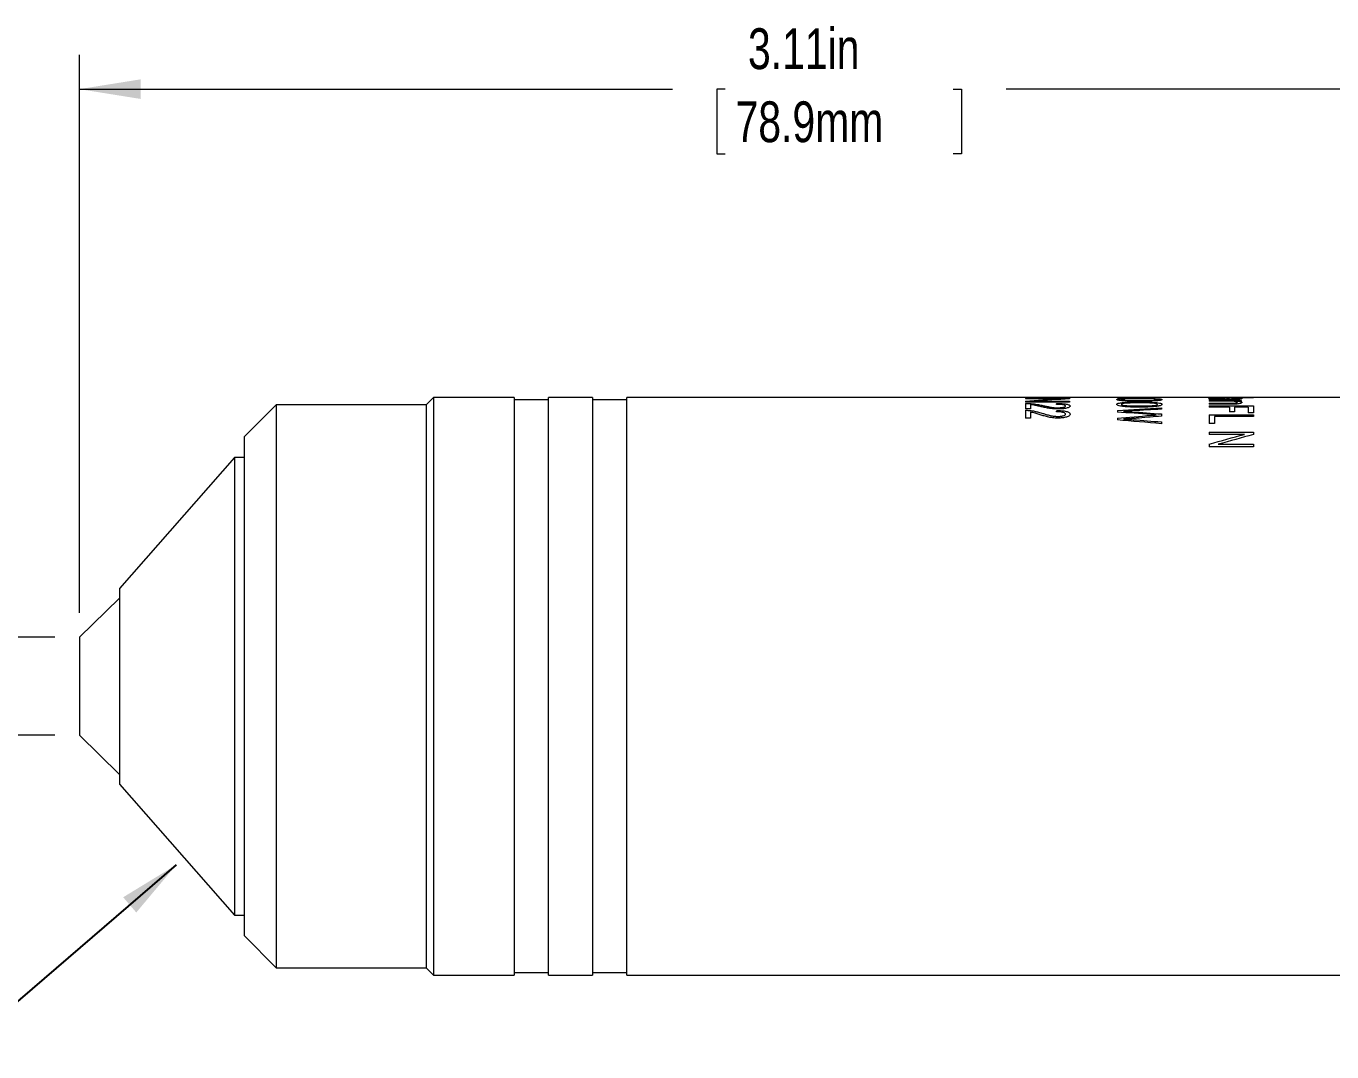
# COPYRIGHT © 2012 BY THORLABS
# Model space of a CAD drawing. Header units: inches. Extents: x 0.1 to 10.9, y 0 to 8.5.
# Drawn here: x 4.837 to 7.505, y 3.469 to 5.565 of the extents above; entities that cross this region are included whole.
import ezdxf

# ---------------------------------------------------------------- set-up
doc = ezdxf.new("R2010")
doc.units = ezdxf.units.IN
doc.header["$MEASUREMENT"] = 0
doc.styles.add('SLDTEXTSTYLE0', font='TXT', dxfattribs={"width": 0.75})
doc.dimstyles.new('SLDDIMSTYLE2', dxfattribs={"dimtxt": 0.083333, "dimasz": 0.125, "dimexe": 0, "dimexo": 0.0625, "dimgap": 0.020833, "dimtad": 0, "dimtih": 1, "dimtoh": 1, "dimrnd": 1e-09, "dimzin": 4, "dimdsep": 46, "dimtxsty": 'SLDTEXTSTYLE0', "dimsah": 1, "dimcen": 0.09, "dimadec": 0, "dimazin": 1, "dimtfac": 1, "dimtmove": 0, "dimatfit": 0, "dimfxl": 1, "dimfrac": 2, "dimtolj": 1, "dimtzin": 12, "dimarcsym": 0})
doc.dimstyles.new('SLDDIMSTYLE3', dxfattribs={"dimtxt": 0.083333, "dimasz": 0.125, "dimexe": 0, "dimexo": 0.0625, "dimgap": 0.020833, "dimtad": 0, "dimtih": 1, "dimtoh": 1, "dimrnd": 1e-09, "dimzin": 12, "dimdsep": 46, "dimtxsty": 'SLDTEXTSTYLE0', "dimsah": 1, "dimcen": 0.09, "dimadec": 0, "dimazin": 3, "dimtfac": 1, "dimtofl": 0, "dimtmove": 0, "dimatfit": 3, "dimfxl": 1, "dimfrac": 2, "dimtolj": 1, "dimtzin": 12, "dimarcsym": 0})
doc.dimstyles.new('SLDDIMSTYLE4', dxfattribs={"dimtxt": 0, "dimasz": 0.125, "dimexe": 0, "dimexo": 0.0625, "dimgap": 0, "dimtad": 0, "dimtih": 1, "dimtoh": 1, "dimdec": 0, "dimrnd": 1e-09, "dimzin": 0, "dimdsep": 46, "dimtxsty": 'Standard', "dimsah": 1, "dimcen": 0.09, "dimadec": 0, "dimazin": 0, "dimtfac": 0.125, "dimtdec": 0, "dimtofl": 0, "dimtmove": 0, "dimatfit": 3, "dimfxl": 1, "dimfrac": 2, "dimtolj": 1, "dimtzin": 0, "dimarcsym": 0})

# ---------------------------------------------------------------- blocks, each defined once
blk = doc.blocks.new('*D8')
at = {"color": 7, "linetype": 'Continuous', "lineweight": 0}
for p, q in [((3.9, 4.7153), (3.8831, 4.7153)), ((3.8831, 4.7153), (3.8831, 4.5829)), ((4.3045, 4.7153), (4.3214, 4.7153)), ((4.3214, 4.7153), (4.3214, 4.5829)), ((4.4024, 4.7046), (4.5524, 4.7046)), ((4.5524, 4.7046), (4.5524, 4.316)), ((3.8831, 4.5829), (3.9, 4.5829)), ((4.3214, 4.5829), (4.3045, 4.5829)), ((4.8961, 4.316), (4.4824, 4.316)), ((4.8961, 4.116), (4.4824, 4.116)), ((4.5524, 4.116), (4.5524, 3.866))]:
    blk.add_line(p, q, dxfattribs=at)
for points in [[(4.5524, 4.316), (4.5724, 4.441), (4.5324, 4.441)], [(4.5524, 4.116), (4.5324, 3.991), (4.5724, 3.991)]]:
    blk.add_solid(points, dxfattribs=at)
at = {"color": 7, "linetype": 'Continuous', "lineweight": 0, "char_height": 0.08333, "attachment_point": 1, "style": 'SLDTEXTSTYLE0'}
for s, insert in [('%%c', (3.8529, 4.8396, 0.0039)), ('0.20in', (3.9787, 4.8396, 0.0039)), ('5.1mm', (3.9212, 4.6903, 0.0039))]:
    blk.add_mtext(s, dxfattribs=dict(at, insert=insert))
blk = doc.blocks.new('*D9')
at = {"color": 7, "linetype": 'Continuous', "lineweight": 0}
for p, q in [((4.9461, 4.366), (4.9461, 5.5059)), ((8.0511, 4.646), (8.0511, 5.5059)), ((4.9461, 5.4359), (6.1577, 5.4359)), ((6.2656, 5.4359), (6.2487, 5.4359)), ((6.2487, 5.4359), (6.2487, 5.3035)), ((6.7316, 5.4359), (6.7485, 5.4359)), ((6.7485, 5.4359), (6.7485, 5.3035)), ((8.0511, 5.4359), (6.8395, 5.4359)), ((6.2487, 5.3035), (6.2656, 5.3035)), ((6.7485, 5.3035), (6.7316, 5.3035))]:
    blk.add_line(p, q, dxfattribs=at)
for points in [[(4.9461, 5.4359), (5.0711, 5.4159), (5.0711, 5.4559)], [(8.0511, 5.4359), (7.9261, 5.4559), (7.9261, 5.4159)]]:
    blk.add_solid(points, dxfattribs=at)
at = {"color": 7, "linetype": 'Continuous', "lineweight": 0, "char_height": 0.08333, "attachment_point": 1, "style": 'SLDTEXTSTYLE0'}
for s, insert in [('3.11in', (6.3121, 5.5602, 0.0039)), ('78.9mm', (6.2867, 5.4109, 0.0039))]:
    blk.add_mtext(s, dxfattribs=dict(at, insert=insert))

msp = doc.modelspace()

# ---------------------------------------------------------------- linework, layer by layer
at = {"color": 7, "linetype": 'Continuous', "lineweight": 0}
for p, q in [((5.6696, 4.806), (5.6546, 4.791)), ((5.8346, 4.806), (5.6696, 4.806)), ((5.6696, 4.806), (5.6696, 3.626)), ((5.8346, 4.806), (5.8346, 3.626)), ((5.9946, 4.806), (5.9046, 4.806)), ((5.9046, 3.626), (5.9046, 4.806)), ((5.9946, 4.806), (5.9946, 3.626)), ((6.9199, 4.806), (6.0646, 4.806)), ((6.0646, 3.626), (6.0646, 4.806)), ((6.879, 4.804), (6.969, 4.804)), ((6.879, 4.804), (6.879, 4.8032)), ((6.9506, 4.8032), (6.879, 4.8032)), ((6.9304, 4.806), (6.9199, 4.806)), ((6.9304, 4.8053), (6.9199, 4.8053)), ((6.9584, 4.806), (6.9304, 4.806)), ((6.969, 4.806), (6.9584, 4.806)), ((6.969, 4.8049), (6.9584, 4.8049)), ((7.7911, 4.806), (6.969, 4.806)), ((6.969, 4.804), (6.969, 4.8031)), ((7.0668, 4.8055), (7.0796, 4.8055)), ((7.0668, 4.8055), (7.0668, 4.8051)), ((7.0796, 4.8051), (7.0668, 4.8051)), ((7.0796, 4.8055), (7.0796, 4.8051)), ((7.2546, 4.806), (7.3446, 4.806)), ((7.2546, 4.806), (7.2546, 4.8058)), ((7.3446, 4.8058), (7.2546, 4.8058)), ((7.2546, 4.8023), (7.2546, 4.8012)), ((7.2834, 4.8025), (7.2873, 4.8025)), ((7.2967, 4.8025), (7.2993, 4.8025)), ((7.3446, 4.806), (7.3446, 4.8058)), ((5.3481, 4.791), (5.2831, 4.726)), ((5.6546, 4.791), (5.3481, 4.791)), ((5.3481, 4.791), (5.3481, 3.641)), ((5.6546, 4.791), (5.6546, 3.641)), ((5.9046, 4.801), (5.8346, 4.801)), ((6.0646, 4.801), (5.9946, 4.801)), ((6.879, 4.7983), (6.879, 4.7966)), ((6.969, 4.7966), (6.879, 4.7966)), ((6.879, 4.794), (6.879, 4.7825)), ((6.8895, 4.7825), (6.879, 4.7825)), ((6.879, 4.7798), (6.879, 4.7638)), ((6.8895, 4.7913), (6.8895, 4.7825)), ((6.8895, 4.7759), (6.8895, 4.7638)), ((6.8972, 4.7982), (6.969, 4.7982)), ((6.969, 4.7982), (6.969, 4.7966)), ((7.0668, 4.7793), (7.0668, 4.7762)), ((7.1568, 4.7846), (7.1568, 4.782)), ((7.2546, 4.7999), (7.32, 4.7999)), ((7.2546, 4.7999), (7.2546, 4.7985)), ((7.2903, 4.7985), (7.2546, 4.7985)), ((7.2546, 4.7941), (7.2944, 4.7941)), ((7.2546, 4.7941), (7.2546, 4.7922)), ((7.2947, 4.7922), (7.2546, 4.7922)), ((7.2546, 4.7887), (7.3446, 4.7887)), ((7.2546, 4.7887), (7.2546, 4.7864)), ((7.2955, 4.7864), (7.2546, 4.7864)), ((7.2966, 4.8015), (7.2819, 4.8015)), ((7.2955, 4.7864), (7.2955, 4.7764)), ((7.306, 4.7764), (7.2955, 4.7764)), ((7.306, 4.7864), (7.306, 4.7764)), ((7.3341, 4.7864), (7.306, 4.7864)), ((7.32, 4.7987), (7.3107, 4.7987)), ((7.32, 4.7999), (7.32, 4.7987)), ((7.3341, 4.7864), (7.3341, 4.7746)), ((7.3446, 4.7887), (7.3446, 4.7746)), ((6.8895, 4.7638), (6.879, 4.7638)), ((7.0668, 4.7639), (7.0668, 4.76)), ((7.1568, 4.7723), (7.1568, 4.7678)), ((7.1568, 4.7561), (7.1568, 4.7523)), ((7.2546, 4.7703), (7.3446, 4.7703)), ((7.2546, 4.7703), (7.2546, 4.7525)), ((7.2651, 4.7525), (7.2546, 4.7525)), ((7.2651, 4.767), (7.2651, 4.7525)), ((7.3446, 4.767), (7.2651, 4.767)), ((7.3446, 4.7746), (7.3341, 4.7746)), ((7.3446, 4.7703), (7.3446, 4.767)), ((5.2831, 3.706), (5.2831, 4.726)), ((7.2546, 4.7348), (7.3446, 4.7348)), ((7.2546, 4.7348), (7.2546, 4.7303)), ((7.3262, 4.7303), (7.2546, 4.7303)), ((7.3446, 4.7348), (7.3446, 4.73)), ((7.2546, 4.7107), (7.2546, 4.7051)), ((7.3446, 4.7051), (7.2546, 4.7051)), ((7.2728, 4.7103), (7.3446, 4.7103)), ((7.3446, 4.7103), (7.3446, 4.7051)), ((5.2631, 4.6835), (5.0281, 4.416)), ((5.2831, 4.6835), (5.2631, 4.6835)), ((5.2631, 4.6835), (5.2631, 3.7485)), ((5.0281, 4.416), (5.0281, 4.016)), ((5.0281, 4.396), (4.9461, 4.316)), ((4.9461, 4.316), (4.9461, 4.116)), ((4.9461, 4.116), (5.0281, 4.036)), ((5.0281, 4.016), (5.2631, 3.7485)), ((5.2631, 3.7485), (5.2831, 3.7485)), ((5.2831, 3.706), (5.3481, 3.641)), ((5.3481, 3.641), (5.6546, 3.641)), ((5.6546, 3.641), (5.6696, 3.626)), ((5.8346, 3.631), (5.9046, 3.631)), ((5.9946, 3.631), (6.0646, 3.631)), ((5.6696, 3.626), (5.8346, 3.626)), ((5.9046, 3.626), (5.9946, 3.626)), ((6.0646, 3.626), (7.7911, 3.626))]:
    msp.add_line(p, q, dxfattribs=at)
at = {"color": 8, "linetype": 'Continuous', "lineweight": 0}
for p, q in [((6.9199, 4.806), (6.9199, 4.8053)), ((6.9304, 4.806), (6.9304, 4.8053)), ((6.9584, 4.806), (6.9584, 4.8049)), ((6.969, 4.806), (6.969, 4.8049))]:
    msp.add_line(p, q, dxfattribs=at)
at = {"color": 7, "linetype": 'Continuous', "lineweight": 0}
for points in [[(6.879, 4.7983), (6.9028, 4.8003), (6.9267, 4.802), (6.9506, 4.8032)], [(6.969, 4.8031), (6.945, 4.8019), (6.9211, 4.8003), (6.8972, 4.7982)], [(7.3002, 4.8049), (7.3006, 4.8051), (7.3009, 4.8053), (7.3013, 4.8054)], [(6.9421, 4.7918), (6.9425, 4.7925), (6.9429, 4.7931), (6.9432, 4.7937)], [(6.9421, 4.7766), (6.9425, 4.7776), (6.9429, 4.7785), (6.9432, 4.7794)], [(7.0668, 4.7793), (7.0968, 4.7812), (7.1268, 4.7829), (7.1568, 4.7846)], [(7.1354, 4.771), (7.1125, 4.7728), (7.0896, 4.7745), (7.0668, 4.7762)], [(7.0794, 4.7778), (7.0849, 4.7775), (7.0904, 4.7772), (7.096, 4.7768)], [(7.096, 4.7768), (7.1163, 4.7754), (7.1365, 4.7738), (7.1568, 4.7723)], [(7.1568, 4.782), (7.1371, 4.781), (7.1174, 4.7799), (7.0978, 4.7788)], [(7.0668, 4.7639), (7.0896, 4.7658), (7.1125, 4.7677), (7.1354, 4.7695)], [(7.1568, 4.7523), (7.1268, 4.7549), (7.0968, 4.7575), (7.0668, 4.76)], [(7.0989, 4.7605), (7.1182, 4.7591), (7.1375, 4.7576), (7.1568, 4.7561)], [(7.1568, 4.7678), (7.1416, 4.7665), (7.1264, 4.7653), (7.1112, 4.764)], [(7.1354, 4.7695), (7.1389, 4.7697), (7.1424, 4.77), (7.1459, 4.7703)], [(7.2546, 4.7107), (7.2785, 4.7176), (7.3023, 4.7241), (7.3262, 4.7303)], [(7.3446, 4.73), (7.3207, 4.7238), (7.2968, 4.7172), (7.2728, 4.7103)]]:
    msp.add_open_spline(points, degree=3, dxfattribs=at)
for points, knots in [([(7.0656, 4.8016), (7.0657, 4.8018), (7.0658, 4.802), (7.0672, 4.8026), (7.0703, 4.803), (7.0759, 4.8035), (7.0826, 4.8038), (7.0901, 4.8039), (7.0973, 4.804), (7.1045, 4.804), (7.1093, 4.804), (7.1117, 4.804)], [0, 0, 0, 0, 0.06255, 0.125045, 0.24954, 0.349527, 0.499274, 0.624401, 0.74958, 0.874785, 1, 1, 1, 1]), ([(7.1118, 4.8032), (7.1081, 4.8032), (7.1009, 4.8032), (7.0918, 4.8031), (7.0847, 4.8029), (7.0799, 4.8027), (7.0766, 4.8023), (7.0751, 4.8019), (7.075, 4.8017), (7.075, 4.8016)], [0, 0, 0, 0, 0.250459, 0.500774, 0.62587, 0.750707, 0.875114, 0.937544, 1, 1, 1, 1]), ([(7.1117, 4.804), (7.1142, 4.804), (7.119, 4.804), (7.1286, 4.804), (7.1384, 4.8038), (7.1473, 4.8035), (7.1523, 4.8031), (7.1552, 4.8028), (7.1568, 4.8024), (7.1578, 4.802), (7.1579, 4.8017), (7.1579, 4.8016)], [0, 0, 0, 0, 0.1251696, 0.2503306, 0.5002346, 0.6344689, 0.7499993, 0.8127382, 0.8749723, 0.9374592, 1, 1, 1, 1]), ([(7.1486, 4.8016), (7.1486, 4.8017), (7.1485, 4.8018), (7.1481, 4.802), (7.1468, 4.8023), (7.1434, 4.8027), (7.1385, 4.8029), (7.1315, 4.8031), (7.1226, 4.8032), (7.1154, 4.8032), (7.1118, 4.8032)], [0, 0, 0, 0, 0.031293, 0.062559, 0.124962, 0.249417, 0.374251, 0.499331, 0.749595, 1, 1, 1, 1]), ([(7.2534, 4.8044), (7.2534, 4.8044), (7.2535, 4.8045), (7.2538, 4.8047), (7.2548, 4.8049), (7.2573, 4.8052), (7.2611, 4.8053), (7.2645, 4.8054), (7.2681, 4.8054), (7.2706, 4.8054), (7.2718, 4.8054)], [0, 0, 0, 0, 0.071629, 0.143244, 0.250571, 0.499282, 0.624991, 0.749538, 0.874746, 1, 1, 1, 1]), ([(7.2636, 4.8025), (7.2622, 4.8027), (7.2595, 4.803), (7.2562, 4.8034), (7.2543, 4.8038), (7.2535, 4.8041), (7.2535, 4.8043), (7.2534, 4.8044)], [0, 0, 0, 0, 0.250146, 0.500115, 0.749825, 0.874881, 1, 1, 1, 1]), ([(7.2546, 4.8023), (7.2553, 4.8023), (7.2567, 4.8024), (7.2597, 4.8025), (7.2621, 4.8025), (7.2636, 4.8025)], [0, 0, 0, 0, 0.2500789, 0.5001385, 1, 1, 1, 1]), ([(7.2723, 4.805), (7.2716, 4.805), (7.2702, 4.805), (7.2675, 4.8049), (7.2647, 4.8048), (7.2633, 4.8045), (7.2628, 4.8043), (7.2628, 4.8042), (7.2628, 4.8042)], [0, 0, 0, 0, 0.125476, 0.250746, 0.499424, 0.748946, 0.874423, 1, 1, 1, 1]), ([(7.2628, 4.8042), (7.2628, 4.8041), (7.263, 4.8039), (7.2642, 4.8036), (7.2661, 4.8032), (7.2687, 4.8029), (7.272, 4.8027), (7.2755, 4.8026), (7.2793, 4.8026), (7.2819, 4.8025), (7.2834, 4.8025)], [0, 0, 0, 0, 0.125038, 0.250019, 0.374998, 0.49988, 0.624779, 0.749711, 0.849808, 1, 1, 1, 1]), ([(7.2718, 4.8054), (7.2732, 4.8054), (7.2759, 4.8054), (7.2799, 4.8054), (7.2836, 4.8053), (7.2866, 4.8051), (7.289, 4.805), (7.2904, 4.8047), (7.2914, 4.8044), (7.2918, 4.8042), (7.292, 4.8041)], [0, 0, 0, 0, 0.125024, 0.249984, 0.374888, 0.499784, 0.624676, 0.749699, 0.874832, 1, 1, 1, 1]), ([(7.2826, 4.804), (7.2824, 4.8042), (7.282, 4.8043), (7.2812, 4.8046), (7.28, 4.8048), (7.2776, 4.8049), (7.2747, 4.805), (7.2731, 4.805), (7.2723, 4.805)], [0, 0, 0, 0, 0.250937, 0.376403, 0.501671, 0.749589, 0.874691, 1, 1, 1, 1]), ([(7.2873, 4.8025), (7.287, 4.8026), (7.2864, 4.8027), (7.2854, 4.803), (7.284, 4.8035), (7.2832, 4.8038), (7.2826, 4.804)], [0, 0, 0, 0, 0.133912, 0.250005, 0.500012, 1, 1, 1, 1]), ([(7.292, 4.8041), (7.2925, 4.8039), (7.2932, 4.8035), (7.2946, 4.8031), (7.2955, 4.8028), (7.2963, 4.8026), (7.2967, 4.8025)], [0, 0, 0, 0, 0.4999902, 0.700002, 0.8500264, 1, 1, 1, 1]), ([(7.3212, 4.8037), (7.3212, 4.8036), (7.3211, 4.8033), (7.3202, 4.8028), (7.3188, 4.8025), (7.317, 4.8022), (7.3151, 4.8019), (7.3131, 4.8018), (7.3101, 4.8016), (7.3062, 4.8015), (7.3014, 4.8015), (7.2982, 4.8015), (7.2966, 4.8015)], [0, 0, 0, 0, 0.125065, 0.249995, 0.349875, 0.426966, 0.499917, 0.562182, 0.624861, 0.749787, 0.874886, 1, 1, 1, 1]), ([(7.2993, 4.8025), (7.3009, 4.8025), (7.3031, 4.8026), (7.3057, 4.8026), (7.3071, 4.8027), (7.3078, 4.8028), (7.3082, 4.8028)], [0, 0, 0, 0, 0.499866, 0.699937, 0.849998, 1, 1, 1, 1]), ([(7.3119, 4.8038), (7.3118, 4.8039), (7.3118, 4.8041), (7.3113, 4.8043), (7.3096, 4.8047), (7.3046, 4.8048), (7.3013, 4.8049), (7.3002, 4.8049)], [0, 0, 0, 0, 0.125841, 0.251606, 0.501108, 0.832305, 1, 1, 1, 1]), ([(7.3013, 4.8054), (7.3028, 4.8054), (7.3057, 4.8054), (7.3099, 4.8053), (7.3137, 4.8052), (7.3179, 4.8049), (7.3202, 4.8045), (7.3211, 4.8041), (7.3212, 4.8038), (7.3212, 4.8037)], [0, 0, 0, 0, 0.125278, 0.250472, 0.375569, 0.500608, 0.74949, 0.874715, 1, 1, 1, 1]), ([(7.3082, 4.8028), (7.3085, 4.8028), (7.3092, 4.8029), (7.3103, 4.8031), (7.3112, 4.8033), (7.3118, 4.8036), (7.3118, 4.8037), (7.3119, 4.8038)], [0, 0, 0, 0, 0.125085, 0.250137, 0.499928, 0.723829, 1, 1, 1, 1]), ([(6.879, 4.794), (6.8798, 4.794), (6.8814, 4.794), (6.8846, 4.7939), (6.8901, 4.7936), (6.8969, 4.7929), (6.903, 4.7919), (6.908, 4.7909), (6.9108, 4.7903), (6.9124, 4.79)], [0, 0, 0, 0, 0.062531, 0.125056, 0.250024, 0.499708, 0.699775, 0.838981, 1, 1, 1, 1]), ([(6.879, 4.7798), (6.8798, 4.7798), (6.8814, 4.7798), (6.8846, 4.7796), (6.8901, 4.7792), (6.8969, 4.7782), (6.903, 4.7767), (6.908, 4.7754), (6.9108, 4.7745), (6.9124, 4.7741)], [0, 0, 0, 0, 0.062531, 0.125056, 0.250024, 0.499708, 0.699775, 0.838981, 1, 1, 1, 1]), ([(6.907, 4.788), (6.9042, 4.7886), (6.9002, 4.7896), (6.8951, 4.7905), (6.892, 4.791), (6.8903, 4.7912), (6.8895, 4.7913)], [0, 0, 0, 0, 0.500079, 0.750006, 0.874985, 1, 1, 1, 1]), ([(6.907, 4.7713), (6.9042, 4.7722), (6.9002, 4.7735), (6.8951, 4.7748), (6.892, 4.7755), (6.8903, 4.7757), (6.8895, 4.7759)], [0, 0, 0, 0, 0.500079, 0.750006, 0.874985, 1, 1, 1, 1]), ([(6.9449, 4.7825), (6.944, 4.7825), (6.9421, 4.7825), (6.9384, 4.7826), (6.9339, 4.7829), (6.9288, 4.7836), (6.9225, 4.7846), (6.9152, 4.7861), (6.9097, 4.7874), (6.907, 4.788)], [0, 0, 0, 0, 0.062524, 0.125036, 0.249936, 0.374864, 0.499863, 0.749891, 1, 1, 1, 1]), ([(6.9124, 4.79), (6.9147, 4.7895), (6.9183, 4.7887), (6.9233, 4.7876), (6.9272, 4.7868), (6.9312, 4.7861), (6.9356, 4.7855), (6.9394, 4.7852), (6.9426, 4.785), (6.9443, 4.785), (6.9451, 4.785)], [0, 0, 0, 0, 0.250078, 0.378682, 0.500159, 0.62954, 0.75009, 0.87501, 0.937486, 1, 1, 1, 1]), ([(6.9608, 4.7885), (6.9607, 4.7887), (6.9607, 4.789), (6.9601, 4.7896), (6.9585, 4.7904), (6.9547, 4.7912), (6.95, 4.7916), (6.9456, 4.7917), (6.9434, 4.7918), (6.9421, 4.7918)], [0, 0, 0, 0, 0.093498, 0.163675, 0.286205, 0.499815, 0.749256, 0.849573, 1, 1, 1, 1]), ([(6.9608, 4.772), (6.9607, 4.7723), (6.9607, 4.7727), (6.9601, 4.7735), (6.9585, 4.7746), (6.9547, 4.7758), (6.95, 4.7763), (6.9456, 4.7766), (6.9434, 4.7766), (6.9421, 4.7766)], [0, 0, 0, 0, 0.093498, 0.163675, 0.286205, 0.499815, 0.749256, 0.849573, 1, 1, 1, 1]), ([(6.9432, 4.7937), (6.9449, 4.7937), (6.9483, 4.7936), (6.9548, 4.7933), (6.9611, 4.7927), (6.9658, 4.7917), (6.9684, 4.7907), (6.9696, 4.7898), (6.9701, 4.789), (6.9701, 4.7886), (6.9701, 4.7884)], [0, 0, 0, 0, 0.125283, 0.250527, 0.499658, 0.624676, 0.749659, 0.874716, 0.937348, 1, 1, 1, 1]), ([(6.9432, 4.7794), (6.9449, 4.7794), (6.9483, 4.7793), (6.9548, 4.7788), (6.9611, 4.778), (6.9658, 4.7765), (6.9684, 4.7751), (6.9696, 4.7738), (6.9701, 4.7727), (6.9701, 4.7721), (6.9701, 4.7719)], [0, 0, 0, 0, 0.1252832, 0.2505269, 0.4996582, 0.6246756, 0.7496589, 0.874716, 0.9373478, 1, 1, 1, 1]), ([(6.9701, 4.7884), (6.9701, 4.788), (6.9699, 4.7872), (6.9686, 4.7861), (6.9662, 4.785), (6.9616, 4.7838), (6.9559, 4.7829), (6.9505, 4.7826), (6.9473, 4.7825), (6.9457, 4.7825), (6.9449, 4.7825)], [0, 0, 0, 0, 0.125195, 0.250207, 0.375165, 0.500146, 0.749584, 0.874713, 0.937352, 1, 1, 1, 1]), ([(6.9451, 4.785), (6.9457, 4.785), (6.9468, 4.785), (6.9487, 4.7851), (6.951, 4.7852), (6.9536, 4.7855), (6.9568, 4.7861), (6.9593, 4.7869), (6.9606, 4.7878), (6.9607, 4.7883), (6.9608, 4.7885)], [0, 0, 0, 0, 0.076926, 0.143202, 0.250603, 0.375746, 0.500915, 0.749709, 0.874824, 1, 1, 1, 1]), ([(7.1117, 4.7982), (7.1093, 4.7982), (7.1045, 4.7982), (7.0949, 4.7984), (7.0851, 4.7986), (7.0762, 4.7992), (7.0703, 4.7999), (7.067, 4.8006), (7.0658, 4.8012), (7.0657, 4.8015), (7.0656, 4.8016)], [0, 0, 0, 0, 0.1252514, 0.2504945, 0.5005629, 0.6347736, 0.7505062, 0.8748952, 0.9374164, 1, 1, 1, 1]), ([(7.0656, 4.7919), (7.0657, 4.7922), (7.0658, 4.7927), (7.0672, 4.7937), (7.0703, 4.7946), (7.0759, 4.7955), (7.0826, 4.796), (7.0901, 4.7963), (7.0973, 4.7965), (7.1045, 4.7966), (7.1093, 4.7966), (7.1117, 4.7966)], [0, 0, 0, 0, 0.06255, 0.125045, 0.24954, 0.349527, 0.499274, 0.624401, 0.74958, 0.874785, 1, 1, 1, 1]), ([(7.1117, 4.7862), (7.1093, 4.7862), (7.1045, 4.7862), (7.0949, 4.7864), (7.0851, 4.7869), (7.0762, 4.7878), (7.0703, 4.7889), (7.067, 4.7901), (7.0658, 4.7911), (7.0657, 4.7916), (7.0656, 4.7919)], [0, 0, 0, 0, 0.125251, 0.250495, 0.500563, 0.634774, 0.750506, 0.874895, 0.937416, 1, 1, 1, 1]), ([(7.075, 4.8016), (7.075, 4.8015), (7.075, 4.8014), (7.0754, 4.8012), (7.0767, 4.8008), (7.0802, 4.8004), (7.085, 4.8001), (7.092, 4.7998), (7.101, 4.7997), (7.1082, 4.7997), (7.1118, 4.7997)], [0, 0, 0, 0, 0.03129, 0.062554, 0.124965, 0.249457, 0.374303, 0.499392, 0.749623, 1, 1, 1, 1]), ([(7.1118, 4.7949), (7.1081, 4.7949), (7.1009, 4.7949), (7.0918, 4.7947), (7.0847, 4.7943), (7.0799, 4.7938), (7.0766, 4.7932), (7.0751, 4.7924), (7.075, 4.792), (7.075, 4.7919)], [0, 0, 0, 0, 0.250459, 0.500774, 0.62587, 0.750707, 0.875114, 0.937544, 1, 1, 1, 1]), ([(7.075, 4.7919), (7.075, 4.7918), (7.075, 4.7916), (7.0754, 4.7912), (7.0767, 4.7905), (7.0802, 4.7898), (7.085, 4.7892), (7.092, 4.7888), (7.101, 4.7886), (7.1082, 4.7886), (7.1118, 4.7886)], [0, 0, 0, 0, 0.03129, 0.062554, 0.124965, 0.249457, 0.374303, 0.499392, 0.749623, 1, 1, 1, 1]), ([(7.0978, 4.7788), (7.0947, 4.7786), (7.0886, 4.7783), (7.0824, 4.778), (7.0794, 4.7778)], [0, 0, 0, 0, 0.4999999, 1, 1, 1, 1]), ([(7.1484, 4.7994), (7.1471, 4.7992), (7.1443, 4.799), (7.1384, 4.7987), (7.1306, 4.7984), (7.1212, 4.7982), (7.1149, 4.7982), (7.1117, 4.7982)], [0, 0, 0, 0, 0.124994, 0.249989, 0.499866, 0.749914, 1, 1, 1, 1]), ([(7.1117, 4.7966), (7.1142, 4.7966), (7.119, 4.7966), (7.1286, 4.7965), (7.1384, 4.7962), (7.1473, 4.7955), (7.1523, 4.7948), (7.1552, 4.7941), (7.1568, 4.7934), (7.1578, 4.7927), (7.1579, 4.7921), (7.1579, 4.7919)], [0, 0, 0, 0, 0.12517, 0.250331, 0.500235, 0.634469, 0.749999, 0.812738, 0.874972, 0.937459, 1, 1, 1, 1]), ([(7.1484, 4.7881), (7.1471, 4.7879), (7.1443, 4.7875), (7.1384, 4.7869), (7.1306, 4.7865), (7.1212, 4.7863), (7.1149, 4.7862), (7.1117, 4.7862)], [0, 0, 0, 0, 0.124994, 0.249989, 0.499866, 0.749914, 1, 1, 1, 1]), ([(7.1118, 4.7997), (7.1154, 4.7997), (7.1227, 4.7997), (7.1318, 4.7998), (7.1389, 4.8001), (7.1437, 4.8004), (7.147, 4.8009), (7.1484, 4.8013), (7.1485, 4.8015), (7.1486, 4.8016)], [0, 0, 0, 0, 0.250454, 0.500763, 0.625856, 0.750677, 0.875092, 0.937529, 1, 1, 1, 1]), ([(7.1486, 4.792), (7.1486, 4.7921), (7.1485, 4.7923), (7.1481, 4.7926), (7.1468, 4.7932), (7.1434, 4.7939), (7.1385, 4.7944), (7.1315, 4.7947), (7.1226, 4.7949), (7.1154, 4.7949), (7.1118, 4.7949)], [0, 0, 0, 0, 0.031293, 0.062559, 0.124962, 0.249417, 0.374251, 0.499331, 0.749595, 1, 1, 1, 1]), ([(7.1118, 4.7886), (7.1154, 4.7886), (7.1227, 4.7886), (7.1318, 4.7888), (7.1389, 4.7892), (7.1437, 4.7898), (7.147, 4.7906), (7.1484, 4.7914), (7.1485, 4.7918), (7.1486, 4.792)], [0, 0, 0, 0, 0.250454, 0.500763, 0.625856, 0.750677, 0.875092, 0.937529, 1, 1, 1, 1]), ([(7.1579, 4.8016), (7.1579, 4.8015), (7.1579, 4.8013), (7.1572, 4.8009), (7.1557, 4.8003), (7.153, 4.7999), (7.1505, 4.7996), (7.1491, 4.7994), (7.1484, 4.7994)], [0, 0, 0, 0, 0.1252, 0.250337, 0.499891, 0.749624, 0.874784, 1, 1, 1, 1]), ([(7.1579, 4.7919), (7.1579, 4.7917), (7.1579, 4.7913), (7.1572, 4.7906), (7.1557, 4.7897), (7.153, 4.7889), (7.1505, 4.7884), (7.1491, 4.7882), (7.1484, 4.7881)], [0, 0, 0, 0, 0.1252, 0.250337, 0.499891, 0.749624, 0.874784, 1, 1, 1, 1]), ([(7.2819, 4.8015), (7.2773, 4.8015), (7.2704, 4.8015), (7.2624, 4.8014), (7.2579, 4.8013), (7.2557, 4.8012), (7.2546, 4.8012)], [0, 0, 0, 0, 0.500107, 0.75002, 0.874983, 1, 1, 1, 1]), ([(7.3119, 4.7961), (7.3118, 4.7963), (7.3118, 4.7965), (7.3113, 4.7969), (7.3101, 4.7974), (7.3075, 4.7979), (7.3034, 4.7983), (7.2987, 4.7984), (7.2939, 4.7985), (7.2915, 4.7985), (7.2903, 4.7985)], [0, 0, 0, 0, 0.062616, 0.125229, 0.250023, 0.392597, 0.499763, 0.749457, 0.874722, 1, 1, 1, 1]), ([(7.2944, 4.7941), (7.2963, 4.7941), (7.2993, 4.7941), (7.3032, 4.7942), (7.306, 4.7944), (7.3084, 4.7947), (7.3104, 4.7951), (7.3114, 4.7955), (7.3118, 4.7959), (7.3118, 4.7961), (7.3119, 4.7961)], [0, 0, 0, 0, 0.250336, 0.388473, 0.500491, 0.628358, 0.750106, 0.874873, 0.937411, 1, 1, 1, 1]), ([(7.3212, 4.7958), (7.3212, 4.7956), (7.3211, 4.7954), (7.3206, 4.7948), (7.3193, 4.7941), (7.3168, 4.7933), (7.3134, 4.7928), (7.31, 4.7925), (7.3071, 4.7923), (7.3021, 4.7922), (7.2977, 4.7922), (7.2947, 4.7922)], [0, 0, 0, 0, 0.0625985, 0.1251683, 0.250064, 0.350045, 0.4994062, 0.5946758, 0.6423692, 0.749651, 1, 1, 1, 1]), ([(7.3107, 4.7987), (7.3114, 4.7986), (7.3129, 4.7985), (7.3157, 4.7981), (7.3187, 4.7976), (7.3204, 4.7969), (7.3211, 4.7963), (7.3212, 4.7959), (7.3212, 4.7958)], [0, 0, 0, 0, 0.125248, 0.25043, 0.500176, 0.749616, 0.874771, 1, 1, 1, 1]), ([(6.9449, 4.7638), (6.944, 4.7638), (6.9421, 4.7638), (6.9384, 4.764), (6.9339, 4.7644), (6.9288, 4.7653), (6.9225, 4.7667), (6.9152, 4.7688), (6.9097, 4.7705), (6.907, 4.7713)], [0, 0, 0, 0, 0.062524, 0.125036, 0.249936, 0.374864, 0.499863, 0.749891, 1, 1, 1, 1]), ([(6.9124, 4.7741), (6.9147, 4.7733), (6.9183, 4.7722), (6.9233, 4.7707), (6.9272, 4.7697), (6.9312, 4.7687), (6.9356, 4.7679), (6.9394, 4.7675), (6.9426, 4.7673), (6.9443, 4.7672), (6.9451, 4.7672)], [0, 0, 0, 0, 0.250078, 0.378682, 0.500159, 0.62954, 0.75009, 0.87501, 0.937486, 1, 1, 1, 1]), ([(6.9701, 4.7719), (6.9701, 4.7713), (6.9699, 4.7703), (6.9686, 4.7686), (6.9662, 4.7672), (6.9616, 4.7656), (6.9559, 4.7644), (6.9505, 4.764), (6.9473, 4.7638), (6.9457, 4.7638), (6.9449, 4.7638)], [0, 0, 0, 0, 0.125195, 0.250207, 0.375165, 0.500146, 0.749584, 0.874713, 0.937352, 1, 1, 1, 1]), ([(6.9451, 4.7672), (6.9457, 4.7672), (6.9468, 4.7672), (6.9487, 4.7673), (6.951, 4.7675), (6.9536, 4.7679), (6.9568, 4.7686), (6.9593, 4.7697), (6.9606, 4.771), (6.9607, 4.7717), (6.9608, 4.772)], [0, 0, 0, 0, 0.076926, 0.143202, 0.250603, 0.375746, 0.500915, 0.749709, 0.874824, 1, 1, 1, 1]), ([(7.1112, 4.764), (7.1086, 4.7638), (7.1033, 4.7633), (7.0954, 4.7628), (7.0874, 4.7622), (7.082, 4.762), (7.0794, 4.7618)], [0, 0, 0, 0, 0.250003, 0.500002, 0.749999, 1, 1, 1, 1]), ([(7.0794, 4.7618), (7.0825, 4.7616), (7.089, 4.7612), (7.0955, 4.7608), (7.0989, 4.7605)], [0, 0, 0, 0, 0.479121, 1, 1, 1, 1]), ([(7.1459, 4.7703), (7.1441, 4.7704), (7.1406, 4.7706), (7.1371, 4.7709), (7.1354, 4.771)], [0, 0, 0, 0, 0.500005, 1, 1, 1, 1])]:
    msp.add_open_spline(points, degree=3, knots=knots, dxfattribs=at)

# ---------------------------------------------------------------- dimensions: what is measured, and where the dimension line sits
dim = msp.add_linear_dim(base=(8.051084408, 5.4359006983), p1=(4.946084408, 4.3159794385), p2=(8.051084408, 4.5959794385), dimstyle='SLDDIMSTYLE3', dxfattribs=at)
dim.commit()
dim.dimension.update_dxf_attribs({"geometry": '*D9', "text_midpoint": (6.498584408, 5.4359006983), "dimtype": 160})
dim = msp.add_linear_dim(base=(4.5524, 4.316), p1=(4.9461, 4.116), p2=(4.9461, 4.316), angle=90, text='%%c<>', dimstyle='SLDDIMSTYLE2', dxfattribs=at)
dim.commit()
dim.dimension.update_dxf_attribs({"geometry": '*D8', "text_midpoint": (4.5524, 4.7046), "dimtype": 160})

# ---------------------------------------------------------------- leaders
msp.add_leader([(5.1437, 3.8509), (4.6999, 3.469), (4.4499, 3.469)], dimstyle='SLDDIMSTYLE4', dxfattribs=at)

doc.saveas('drawing.dxf')
